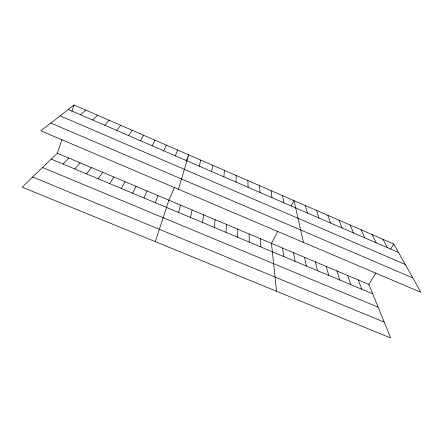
<?xml version="1.0" encoding="UTF-8"?>
<svg xmlns="http://www.w3.org/2000/svg" width="443" height="443" viewBox="0 0 443 443"><rect width="100%" height="100%" fill="white"/><g stroke="black" fill="none" stroke-linecap="round" stroke-linejoin="round"><path stroke-width="0.66" d="M237.697 237.254L237.852 229.23M236.008 182.084L236.219 175.5M226.013 232.353L226.523 224.457M223.853 176.818L224.457 170.389M214.251 227.425L215.126 219.656M211.627 171.524L212.618 165.239M202.423 222.469L203.664 214.827M190.523 217.485L192.135 209.976M199.328 166.197L200.712 160.067M178.551 212.468L180.539 205.092M178.44 189.272L188.735 154.856L186.143 160.765M155.31 241.651L168.872 200.175L174.481 187.378M57.341 153.206L368.864 284.406L390.671 337.987L22.15 187.145L57.341 153.206L62.064 139.6M71.899 111.298L74.081 105.013L393.794 244.004L420.85 292.28L40.8 130.79L74.081 105.013M175.395 155.836L177.56 150M155.271 202.711L157.996 195.596M143.975 197.977L147.059 190.988M163.777 150.803L166.324 145.116M132.612 193.214L136.056 186.359M277.822 231.296L271.448 243.379L276.57 291.284M291.134 206.05L293.991 200.618L303.472 242.404M152.093 145.741L155.022 140.204M121.183 188.425L124.998 181.702M140.337 140.653L143.659 135.259M368.864 284.406L375.913 272.982M390.626 249.132L393.794 244.004M109.687 183.607L113.879 177.017M98.13 178.762L102.698 172.305M128.514 135.536L132.23 130.292M86.507 173.889L91.452 167.57M116.62 130.38L120.734 125.297M74.812 168.988L80.144 162.808M104.653 125.203L109.172 120.269M63.05 164.06L68.776 158.018M92.615 119.992L97.543 115.213M80.51 114.748L85.848 110.13M32.671 176.995L384.214 322.122M42.517 167.504L378.128 307.165M51.222 159.103L372.696 293.831M50.795 123.049L412.81 277.938M60.115 115.833L405.251 264.449M68.327 109.471L398.534 252.46M382.962 239.298L387.37 247.631M372.065 234.557L376.146 242.77M361.106 229.795L364.855 237.88M350.086 225.005L353.492 232.957M338.995 220.182L342.062 228.007M358.282 279.948L361.804 289.262M327.848 215.337L330.567 223.028M347.639 275.468L350.85 284.672M336.94 270.961L339.831 280.054M316.629 210.458L318.999 218.017M326.181 266.426L328.75 275.413M305.343 205.552L307.359 212.978M315.361 261.868L317.598 270.739M304.474 257.289L306.384 266.038M293.532 252.676L295.104 261.315M282.579 195.656L283.863 202.805M282.523 248.041L283.758 256.558M271.088 190.662L272.013 197.672M259.537 185.639L260.085 192.506M260.312 238.688L260.866 246.961M247.914 180.583L248.08 187.311M249.116 233.97L249.315 242.122"/></g></svg>
